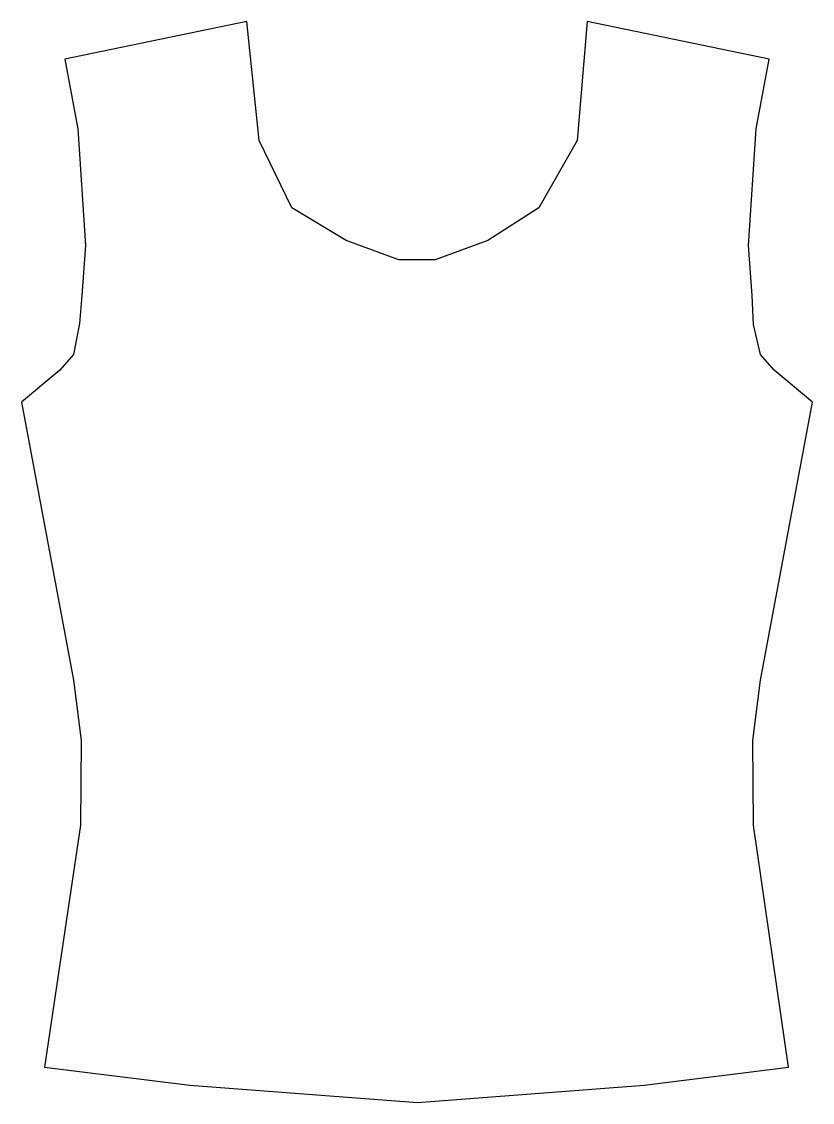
# Model space of a CAD drawing. Header units: metres. Extents: x 3.1 to 47.8, y -61 to 0.1.
import ezdxf

# ---------------------------------------------------------------- set-up
doc = ezdxf.new("R2010")
doc.units = ezdxf.units.M

msp = doc.modelspace()

# ---------------------------------------------------------------- linework, layer by layer
msp.add_lwpolyline([(24.418, -13.373), (21.446, -12.289), (18.36, -10.442), (16.515, -6.637), (15.823, 0.08), (15.823, 0.08), (5.542, -2.048), (6.265, -5.984), (6.707, -12.57), (6.506, -15.382), (6.359, -16.973), (6.024, -18.715), (5.261, -19.598), (3.092, -21.406), (6.024, -37.108), (6.466, -40.522), (6.426, -45.301), (4.385, -58.984), (12.61, -60), (25.462, -60.964), (38.273, -60), (46.443, -58.984), (44.458, -45.301), (44.418, -40.522), (44.859, -37.108), (47.791, -21.406), (45.622, -19.598), (44.859, -18.715), (44.467, -17.028), (44.378, -15.382), (44.177, -12.57), (44.618, -5.984), (45.341, -2.048), (35.06, 0.08), (35.06, 0.08), (34.495, -6.637), (32.325, -10.442), (29.438, -12.289), (26.466, -13.373), (25.442, -13.373)], close=True)

doc.saveas('drawing.dxf')
